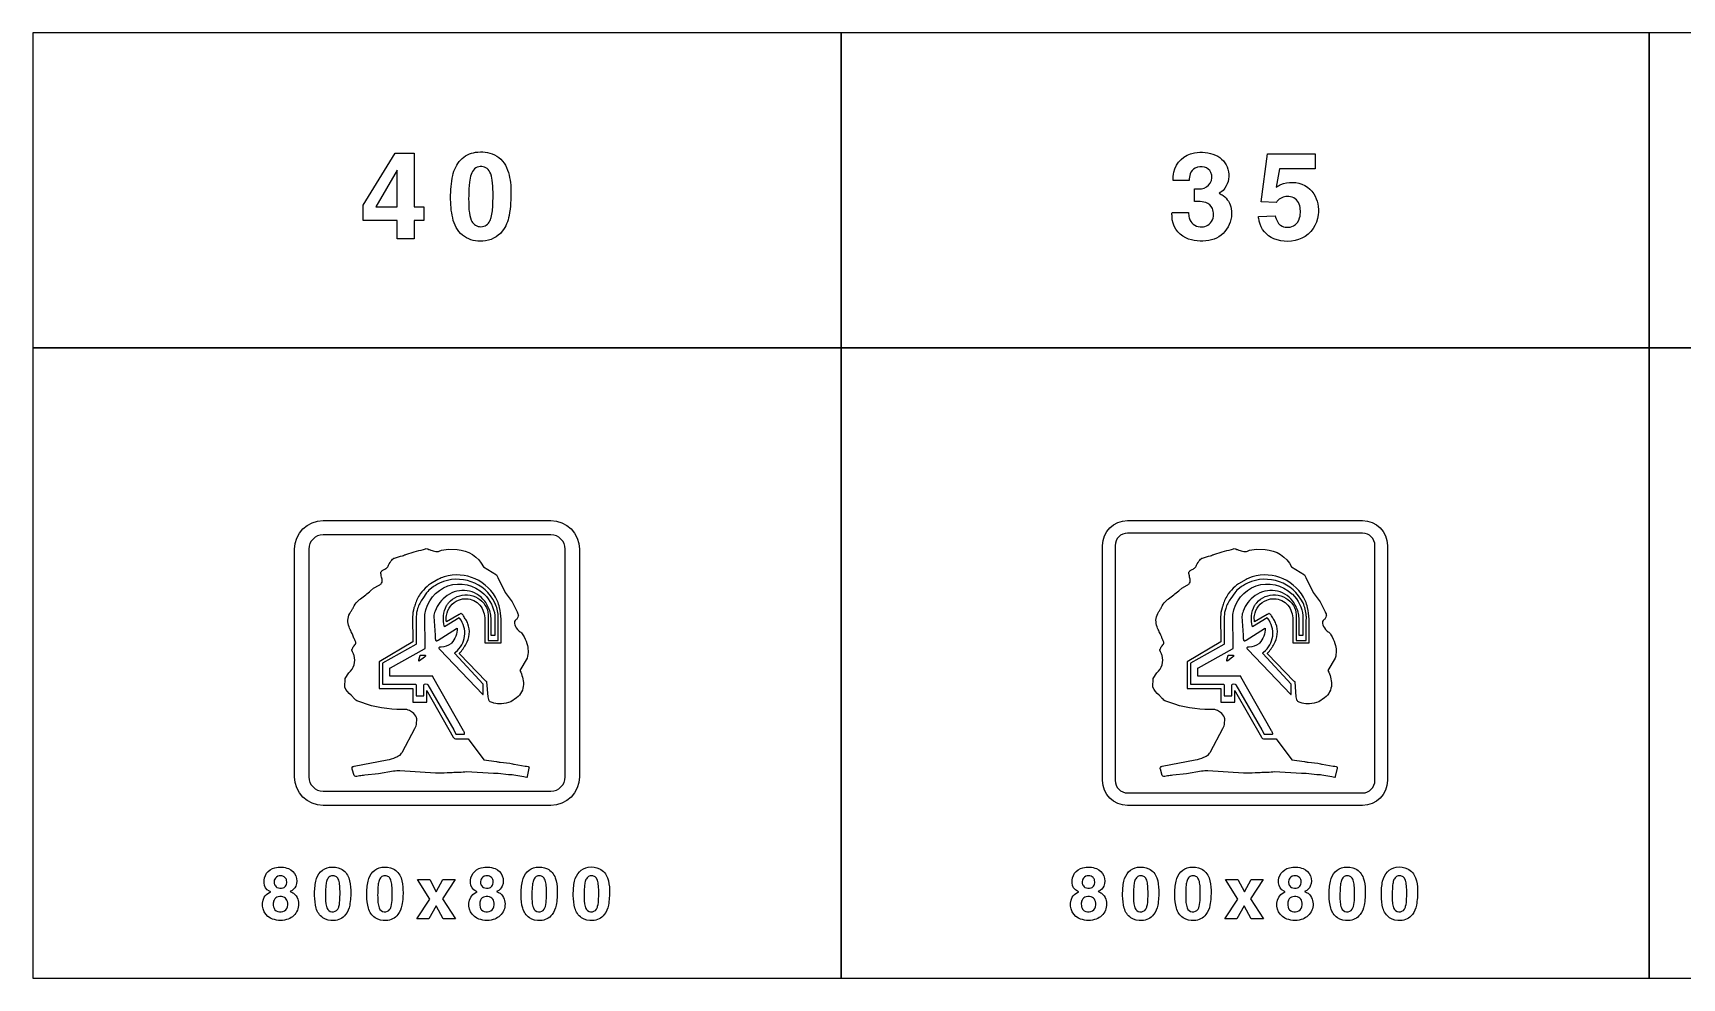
# Model space of a CAD drawing. Extents: x 0 to 18160, y 0 to 2655.
# Drawn here: x 0 to 4633, y 0 to 2655 of the extents above; entities that cross this region are included whole.
import ezdxf

# ---------------------------------------------------------------- set-up
doc = ezdxf.new("R2010")
doc.units = 0
doc.header["$MEASUREMENT"] = 0

msp = doc.modelspace()

# ---------------------------------------------------------------- linework, layer by layer
for points in [[(0, 1770), (2270, 1770), (2270, 2655), (0, 2655)], [(2270, 1770), (4540, 1770), (4540, 2655), (2270, 2655)], [(4540, 1770), (6810, 1770), (6810, 2655), (4540, 2655)], [(927.496, 2171.35), (1017.9, 2317.79), (1070.98, 2317.79), (1070.98, 2166.57), (1097.95, 2166.57), (1097.95, 2128.53), (1070.98, 2128.53), (1070.98, 2076.28), (1023.46, 2076.28), (1023.46, 2128.53), (927.496, 2128.53)], [(1023.46, 2269.13), (963.474, 2166.57), (1023.46, 2166.57)], [(0, 0), (2270, 0), (2270, 1770), (0, 1770)], [(2270, 0), (4540, 0), (4540, 1770), (2270, 1770)], [(4540, 0), (6810, 0), (6810, 1770), (4540, 1770)], [(1115.2, 221.769), (1080.08, 276.319), (1114.84, 276.319), (1133.11, 242.267), (1151.83, 276.319), (1185.98, 276.319), (1150.44, 222.29), (1186.95, 166.272), (1152.4, 166.272), (1132.54, 202.362), (1112.14, 166.272), (1077.99, 166.272)], [(3385.19, 221.769), (3350.07, 276.319), (3384.84, 276.319), (3403.11, 242.267), (3421.83, 276.319), (3455.97, 276.319), (3420.43, 222.29), (3456.95, 166.272), (3422.4, 166.272), (3402.54, 202.362), (3382.14, 166.272), (3347.99, 166.272)]]:
    msp.add_lwpolyline(points, close=True)
for points in [[(1173.29, 2191.65, -0.0563084), (1179.33, 2254.48, -0.130301), (1201.53, 2298.28, -0.174843), (1243.35, 2319.69, -0.147552), (1296.47, 2313.05, -0.192146), (1333.28, 2269.88, -0.0833996), (1342.52, 2212.85, -0.0545507), (1337.51, 2142.08, -0.116773), (1318.43, 2098, -0.221099), (1263.57, 2070.32, -0.162564), (1212.11, 2082.84, -0.174743), (1180.84, 2128.26, -0.0640867), (1173.37, 2186.95)], [(3199.84, 2150.87), (3246.2, 2150.87, 0.0411845), (3248.26, 2135.66, 0.335066), (3278.75, 2110.39, 0.276505), (3310.74, 2124.92, 0.158203), (3316.31, 2145.65, 0.0878221), (3313.34, 2161.57, 0.217575), (3294.82, 2178.43, 0.0882727), (3273.57, 2181.56), (3262.75, 2181.56), (3262.75, 2216.82, 0.0282129), (3282.34, 2217.42, 0.50028), (3309.32, 2262.91, 0.235001), (3290.79, 2277.96, 0.165496), (3265.12, 2275.67, 0.220849), (3250.9, 2259.12, 0.055705), (3248.02, 2240.92), (3203.2, 2240.92, -0.0488003), (3204.97, 2263.51, -0.30773), (3262.59, 2318.01, -0.146685), (3322.07, 2312.08, -0.469869), (3348.61, 2219.31, -0.0891152), (3336.57, 2207.54), (3332.3, 2204.54, -0.0245333), (3343.48, 2198.14, -0.202429), (3365.75, 2161.45, -0.422325), (3303.08, 2072, -0.154301), (3238.98, 2079.19, -0.287878), (3199.96, 2139.89, -0.0143877)], [(1224.67, 2161.12, 0.0124589), (1225.19, 2154.8, 0.0668192), (1230.8, 2129.4, 0.615362), (1281.7, 2123.79, 0.0726881), (1287.15, 2136.83, 0.0588562), (1291.85, 2174.11, 0.0389037), (1290.23, 2241.09, 0.084671), (1283.64, 2264.43, 0.156013), (1272.18, 2276.6, 0.143208), (1256.47, 2279.56, 0.172584), (1240.71, 2273.36, 0.132565), (1230.76, 2257.8, 0.0498315), (1226.21, 2236.08, 0.0368731)], [(3442.43, 2139.57), (3489.39, 2141.35, 0.0452719), (3495.79, 2125.12, 0.0567733), (3500.53, 2118.25, 0.070207), (3504.95, 2114.77, 0.264984), (3540.97, 2112.87, 0.20748), (3558.38, 2135.98, 0.147389), (3557.24, 2174.01, 0.308532), (3527.86, 2195.42, 0.215743), (3498.08, 2185.19, 0.028781), (3492.71, 2178.95), (3450.09, 2180.96), (3467.91, 2315.64), (3601.95, 2315.64), (3601.95, 2273.77), (3501.51, 2273.77), (3492.55, 2221.76, -0.0211252), (3505.46, 2229.3, -0.121371), (3538.8, 2235.15, -0.244671), (3598.59, 2203.2, -0.173069), (3610.16, 2144.07, -0.256779), (3564.98, 2078.08, -0.199585), (3485.44, 2077.01, -0.245625), (3445.16, 2125.91, -0.0170062)], [(815.003, 484.996, -0.414213), (735.003, 564.996), (735.003, 1205, -0.414213), (815.003, 1285), (1455, 1285, -0.414213), (1535, 1205), (1535, 564.996, -0.414213), (1455, 484.996)], [(3075, 484.996, -0.414213), (3005, 554.996), (3005, 1215, -0.414213), (3075, 1285), (3735, 1285, -0.414213), (3805, 1215), (3805, 554.996, -0.414213), (3735, 484.996)], [(815.003, 524.996), (1455, 524.996, 0.414213), (1495, 564.996), (1495, 1205, 0.414213), (1455, 1245), (815.003, 1245, 0.414213), (775.003, 1205), (775.003, 564.996, 0.414213)], [(1167.76, 1204.47), (1191.23, 1203.46, -0.272381), (1265.44, 1155.38), (1301.69, 1133.12, -0.0351488), (1305.85, 1125.09), (1326.24, 1082.66), (1346.51, 1056.42), (1359.77, 1028.31, 0.00452039), (1362.53, 1023.37, -0.139733), (1363.54, 1019.31, -0.0552979), (1362.93, 1017.11, -0.0368354), (1360.35, 1010.35, -0.0933), (1357.5, 1007.09, 0.0385909), (1354.2, 1004, 0.171669), (1352.56, 999.356, 0.0879927), (1353.6, 992.203, 0.131891), (1364.12, 976.012, 0.00814325), (1372.33, 969.7, -0.110819), (1376.37, 964.601, -0.0505202), (1387.54, 939.594, -0.137209), (1388.58, 898.723), (1368.01, 864.251, -0.114361), (1377.82, 824.847, -0.236911), (1358.7, 787.097), (1342.49, 775.961, -0.0916624), (1315.8, 770.534, -0.0766709), (1295.05, 771.93, -0.0634186), (1284.76, 776.001, -0.192413), (1280.3, 782.058, -0.0559791), (1278.93, 790.219), (1275.42, 832.296, -0.0151754), (1272.55, 834.113), (1199.46, 910.143, 0.0230502), (1198.71, 910.827, -0.0367297), (1198.29, 911.266, -0.177243), (1198.03, 911.922, -0.105795), (1198.19, 912.473, -0.0630443), (1199.49, 914.197, -0.00801336), (1200.72, 915.526, 0.0563616), (1210.31, 928.164, -0.0212945), (1213.25, 932.659, 0.0225414), (1216.35, 937.423, 0.225137), (1221.72, 995.493, 0.0707982), (1215.82, 1006.98, -0.0173439), (1209.63, 1017.36, 0.0937967), (1204.14, 1023.41, 0.228492), (1202.01, 1023.79, 0.0916299), (1199.08, 1022.28, -0.0175507), (1197.26, 1021.03), (1161.85, 1000.51, -0.0872029), (1161.62, 1018.69, -0.263434), (1195.86, 1061.83, -0.446793), (1265.72, 1028.22, -0.0857683), (1269.48, 1006.72), (1269.43, 941.883), (1315.01, 941.883), (1315.02, 1008.16, 0.0548996), (1310.37, 1040.8, 0.0502519), (1304.78, 1059.13, 0.379363), (1154.68, 1126.76, 0.0100578), (1150.34, 1125.27, 0.046222), (1137.76, 1119.62), (1117.02, 1107.63, 0.0250119), (1110.98, 1103.66, 0.0352038), (1107.06, 1100.34, 0.0428932), (1088.08, 1078.94, 0.0893991), (1073.54, 1049.39, -0.0264907), (1071.51, 1043.22, 0.0141389), (1070.34, 1039.95, 0.0789251), (1066.49, 1014.41), (1066.68, 944.787), (972.381, 888.58), (972.381, 813.002), (1066.68, 813.002), (1066.68, 775.281), (1105.98, 775.281), (1105.98, 807.488), (1107.91, 804.285), (1180.82, 676.985, 0.117234), (1183.95, 673.091, 0.153383), (1190.06, 671.548), (1222.45, 671.548), (1266.9, 612.833), (1302.45, 607.941, -0.0171718), (1306.82, 607.184, 0.0231631), (1312.74, 606.236), (1339.29, 603.227, -0.0339814), (1347.46, 601.733, 0.0187214), (1351.94, 600.774), (1382.61, 595.389, 0.00712529), (1391.2, 594.161, -0.319529), (1393.43, 592.088, -0.106784), (1393.44, 589.559), (1388.53, 565.865, -0.0564969), (1388.23, 564.501, -0.0971107), (1387.92, 563.981, -0.237797), (1386.95, 563.734, 0.0292895), (1378.76, 565.174), (1351.14, 570.055, 0.0474153), (1342.07, 570.784, -0.0303567), (1336.24, 571.053), (1306.39, 574.254, 0.0269479), (1297.97, 574.7, -0.0132308), (1293.83, 574.805), (1218.23, 579.02, -0.0197714), (1177.5, 576.863, 0.00501589), (1166.53, 576.607, 0.0168192), (1163.27, 576.387, -0.0429214), (1130.53, 575.402), (1030.59, 581.637, 0.0580237), (1013.15, 580.806), (970.461, 573.393), (932.265, 569.793, -0.00582493), (916.917, 567.666, -0.00787274), (909.747, 566.043, -0.177414), (904.475, 566.813, -0.0952391), (902.318, 568.921), (897.059, 587.041, -0.0289141), (896.675, 589.173, -0.306466), (898.948, 593.79, -0.0731151), (902.256, 595.171), (995.033, 612.75, 0.0618712), (1019.51, 620.517, 0.0324057), (1031.08, 626.405, 0.107879), (1035.45, 631.237, -0.0295279), (1038.43, 635.692), (1072.57, 700.841, 0.011832), (1076.42, 708.285, 0.131023), (1077.59, 715.974, -0.0951736), (1078, 722.45, 0.184945), (1077.97, 729.134, 0.00535963), (1077.05, 731.843, 0.169795), (1066.12, 745.762, 0.037116), (1054.45, 752.906, 0.107281), (1045.47, 754.849), (1022.48, 754.849, -0.0900383), (910.131, 778.8, -0.0897743), (899.854, 788.473, 0.0397554), (896.787, 792.003, 0.0428812), (893.439, 794.764, -0.157501), (876.439, 816.922), (876.649, 841.77), (887.247, 857.256, 0.298875), (902.055, 906.099, 0.0200528), (898.894, 914.539, 0.025612), (896.524, 918.912, -0.0416662), (895.68, 920.834, -0.226621), (895.943, 923.058, -0.0281996), (897.377, 925.096, 0.103227), (898.34, 927.172, -0.142575), (901.89, 933.67, 0.0354014), (905.809, 938.364, 0.208386), (906.555, 943.439, 0.0612509), (903.827, 950.262, -0.0277643), (902.671, 952.964, 0.0379144), (894.184, 972.734, -0.0251174), (888.059, 986.259, -0.215777), (889.693, 1023.7, -0.0241205), (894.425, 1031.57, 0.00797164), (898.64, 1038.54, 0.0321895), (899.546, 1040.34, -0.101456), (911.832, 1058.23, -0.0128298), (917.394, 1063.32, -0.0278686), (920.14, 1065.45, 0.0282578), (948.568, 1087.54), (957.053, 1094.91), (972.693, 1104.01, 0.0906004), (979.242, 1109.14, 0.181924), (981.269, 1114.98, 0.0645656), (979.354, 1126.06, -0.0432402), (978.127, 1132.99, 0.0503512), (977.403, 1135.41, -0.130603), (977.024, 1138.2, -0.0928993), (978.434, 1141.54, -0.138887), (984.836, 1146.99, 0.0367812), (992.715, 1151.33, 0.140196), (999.01, 1159.6, -0.0804101), (1008.15, 1174.14, -0.0441208), (1012.67, 1178.45, -0.0902808), (1015.38, 1179.91, -0.0133775), (1037.76, 1186.49, 0.0362), (1043.58, 1188.49, -0.022503), (1047.16, 1189.84), (1070.79, 1197.52, -0.0286518), (1096.8, 1203.59, 0.0212538), (1102.46, 1205.61, -0.130544), (1107.43, 1206.2, -0.0943764), (1109.51, 1205.34, 0.0820529), (1117.51, 1202.24, 0.0266149), (1131.73, 1198.37, 0.13655), (1141.52, 1199.23, -0.105407)], [(3075, 519.996), (3735, 519.996, 0.414213), (3770, 554.996), (3770, 1215, 0.414213), (3735, 1250), (3075, 1250, 0.414213), (3040, 1215), (3040, 554.996, 0.414213)], [(3437.76, 1204.47), (3461.23, 1203.46, -0.272381), (3535.44, 1155.38), (3571.69, 1133.12, -0.0351488), (3575.84, 1125.09), (3596.24, 1082.66), (3616.51, 1056.42), (3629.77, 1028.31, 0.00452039), (3632.53, 1023.37, -0.139733), (3633.54, 1019.31, -0.0552979), (3632.93, 1017.11, -0.0368354), (3630.34, 1010.35, -0.0933), (3627.5, 1007.09, 0.0385909), (3624.2, 1004, 0.171669), (3622.56, 999.356, 0.0879927), (3623.6, 992.203, 0.131891), (3634.12, 976.012, 0.00814325), (3642.33, 969.7, -0.110819), (3646.37, 964.601, -0.0505202), (3657.54, 939.594, -0.137209), (3658.58, 898.723), (3638.01, 864.251, -0.114361), (3647.82, 824.847, -0.236911), (3628.7, 787.097), (3612.49, 775.961, -0.0916624), (3585.8, 770.534, -0.0766709), (3565.05, 771.93, -0.0634186), (3554.76, 776.001, -0.192413), (3550.3, 782.058, -0.0559791), (3548.93, 790.219), (3545.42, 832.296, -0.0151754), (3542.55, 834.113), (3469.46, 910.143, 0.0230502), (3468.71, 910.827, -0.0367297), (3468.29, 911.266, -0.177243), (3468.03, 911.922, -0.105795), (3468.19, 912.473, -0.0630443), (3469.49, 914.197, -0.00801336), (3470.72, 915.526, 0.0563616), (3480.31, 928.164, -0.0212945), (3483.25, 932.659, 0.0225414), (3486.35, 937.423, 0.225137), (3491.72, 995.493, 0.0707982), (3485.82, 1006.98, -0.0173439), (3479.63, 1017.36, 0.0937967), (3474.14, 1023.41, 0.228492), (3472.01, 1023.79, 0.0916299), (3469.08, 1022.28, -0.0175507), (3467.26, 1021.03), (3431.84, 1000.51, -0.0872029), (3431.62, 1018.69, -0.263434), (3465.86, 1061.83, -0.446793), (3535.72, 1028.22, -0.0857683), (3539.48, 1006.72), (3539.43, 941.883), (3585.01, 941.883), (3585.02, 1008.16, 0.0548996), (3580.37, 1040.8, 0.0502519), (3574.78, 1059.13, 0.379363), (3424.67, 1126.76, 0.0100578), (3420.34, 1125.27, 0.046222), (3407.76, 1119.62), (3387.02, 1107.63, 0.0250119), (3380.98, 1103.66, 0.0352038), (3377.06, 1100.34, 0.0428932), (3358.08, 1078.94, 0.0893991), (3343.54, 1049.39, -0.0264907), (3341.51, 1043.22, 0.0141389), (3340.34, 1039.95, 0.0789251), (3336.49, 1014.41), (3336.68, 944.787), (3242.38, 888.58), (3242.38, 813.002), (3336.68, 813.002), (3336.68, 775.281), (3375.98, 775.281), (3375.98, 807.488), (3377.91, 804.285), (3450.82, 676.985, 0.117234), (3453.95, 673.091, 0.153383), (3460.06, 671.548), (3492.45, 671.548), (3536.9, 612.833), (3572.45, 607.941, -0.0171718), (3576.82, 607.184, 0.0231631), (3582.74, 606.236), (3609.29, 603.227, -0.0339814), (3617.46, 601.733, 0.0187214), (3621.94, 600.774), (3652.61, 595.389, 0.00712529), (3661.2, 594.161, -0.319529), (3663.42, 592.088, -0.106784), (3663.44, 589.559), (3658.53, 565.865, -0.0564969), (3658.23, 564.501, -0.0971107), (3657.92, 563.981, -0.237797), (3656.95, 563.734, 0.0292895), (3648.76, 565.174), (3621.14, 570.055, 0.0474153), (3612.07, 570.784, -0.0303567), (3606.24, 571.053), (3576.38, 574.254, 0.0269479), (3567.97, 574.7, -0.0132308), (3563.83, 574.805), (3488.23, 579.02, -0.0197714), (3447.5, 576.863, 0.00501589), (3436.53, 576.607, 0.0168192), (3433.27, 576.387, -0.0429214), (3400.53, 575.402), (3300.59, 581.637, 0.0580237), (3283.15, 580.806), (3240.46, 573.393), (3202.26, 569.793, -0.00582493), (3186.92, 567.666, -0.00787274), (3179.75, 566.043, -0.177414), (3174.47, 566.813, -0.0952391), (3172.32, 568.921), (3167.06, 587.041, -0.0289141), (3166.67, 589.173, -0.306466), (3168.95, 593.79, -0.0731151), (3172.26, 595.171), (3265.03, 612.75, 0.0618712), (3289.51, 620.517, 0.0324057), (3301.08, 626.405, 0.107879), (3305.45, 631.237, -0.0295279), (3308.43, 635.692), (3342.57, 700.841, 0.011832), (3346.42, 708.285, 0.131023), (3347.59, 715.974, -0.0951736), (3348, 722.45, 0.184945), (3347.97, 729.134, 0.00535963), (3347.05, 731.843, 0.169795), (3336.12, 745.762, 0.037116), (3324.45, 752.906, 0.107281), (3315.46, 754.849), (3292.48, 754.849, -0.0900383), (3180.13, 778.8, -0.0897743), (3169.85, 788.473, 0.0397554), (3166.79, 792.003, 0.0428812), (3163.44, 794.764, -0.157501), (3146.44, 816.922), (3146.65, 841.77), (3157.25, 857.256, 0.298875), (3172.05, 906.099, 0.0200528), (3168.89, 914.539, 0.025612), (3166.52, 918.912, -0.0416662), (3165.68, 920.834, -0.226621), (3165.94, 923.058, -0.0281996), (3167.38, 925.096, 0.103227), (3168.34, 927.172, -0.142575), (3171.89, 933.67, 0.0354014), (3175.81, 938.364, 0.208386), (3176.55, 943.439, 0.0612509), (3173.83, 950.262, -0.0277643), (3172.67, 952.964, 0.0379144), (3164.18, 972.734, -0.0251174), (3158.06, 986.259, -0.215777), (3159.69, 1023.7, -0.0241205), (3164.42, 1031.57, 0.00797164), (3168.64, 1038.54, 0.0321895), (3169.55, 1040.34, -0.101456), (3181.83, 1058.23, -0.0128298), (3187.39, 1063.32, -0.0278686), (3190.14, 1065.45, 0.0282578), (3218.57, 1087.54), (3227.05, 1094.91), (3242.69, 1104.01, 0.0906004), (3249.24, 1109.14, 0.181924), (3251.27, 1114.98, 0.0645656), (3249.35, 1126.06, -0.0432402), (3248.13, 1132.99, 0.0503512), (3247.4, 1135.41, -0.130603), (3247.02, 1138.2, -0.0928993), (3248.43, 1141.54, -0.138887), (3254.84, 1146.99, 0.0367812), (3262.71, 1151.33, 0.140196), (3269.01, 1159.6, -0.0804101), (3278.15, 1174.14, -0.0441208), (3282.67, 1178.45, -0.0902808), (3285.38, 1179.91, -0.0133775), (3307.76, 1186.49, 0.0362), (3313.58, 1188.49, -0.022503), (3317.16, 1189.84), (3340.79, 1197.52, -0.0286518), (3366.8, 1203.59, 0.0212538), (3372.46, 1205.61, -0.130544), (3377.43, 1206.2, -0.0943764), (3379.51, 1205.34, 0.0820529), (3387.51, 1202.24, 0.0266149), (3401.73, 1198.37, 0.13655), (3411.52, 1199.23, -0.105407)], [(1307.09, 1017.39, 0.0809693), (1297.94, 1053.85, 0.406042), (1142.24, 1109.45, 0.0528604), (1119.7, 1095.69, 0.0744059), (1105.89, 1081.71), (1094.89, 1066.17, 0.077881), (1080.6, 1037.77, 0.0736085), (1076.6, 1015.47), (1076.1, 937.464), (1075.51, 937.089), (981.8, 884.623), (981.8, 825.636), (1072.18, 825.636, -0.0831435), (1074.4, 825.353, -0.30498), (1076.17, 823.368, -0.0330405), (1076.25, 822.342), (1076.32, 794.964, 0.0110357), (1076.67, 792.797), (1097.9, 792.815), (1098.01, 822.02, -0.0487494), (1098.51, 824.451, -0.120776), (1098.94, 825.06, -0.0962021), (1100.13, 825.694, -0.138746), (1107.02, 825.516, -0.171905), (1108.97, 824.092), (1181.93, 697.002), (1188.33, 685.264), (1212.48, 685.257, 0.0807511), (1212.67, 686.922, 0.0973514), (1211.24, 691.522, -0.0342127), (1209.78, 694.654), (1123.64, 846.306), (1122.88, 847.641), (1002.4, 847.641), (1002.36, 851.272), (1002.25, 868.656, -0.0990447), (1002.84, 870.368, -0.103227), (1004.1, 871.543), (1099.47, 924.795), (1101.32, 925.817), (1101.15, 1021.3, -0.618886), (1266.46, 1079.35), (1267.91, 1077.96, -0.173463), (1297.59, 1018.12), (1297.44, 962.143), (1287.01, 962.384), (1287, 1011.01, 0.0401373), (1284.13, 1028.2, 0.106367), (1269.16, 1058.54, 0.405669), (1163.47, 1074.55, 0.152124), (1129.62, 1030.76, 0.0448174), (1125.8, 1015.56), (1129.54, 963.161, -0.0109573), (1129.64, 960.804, 0.0542333), (1130.4, 951.029, 0.137558), (1131.94, 947.935, 0.228972), (1133.7, 947.19, 0.104125), (1135.8, 947.813, 0.0144005), (1138.19, 949.286), (1189.96, 981.844), (1191.71, 983.067, -0.1916), (1175.58, 940.672, -0.0274632), (1173.99, 938.971, -0.120855), (1146.74, 929.56, 0.0388256), (1143.51, 929.525, 0.17535), (1140.88, 928.313, 0.266883), (1140.48, 926.422, 0.0954092), (1141.98, 923.692), (1142.72, 922.819), (1264.01, 796.886), (1264.71, 796.145), (1264.71, 825.375), (1264.38, 825.786), (1184.93, 911.951, -0.142467), (1185.43, 913.659, -0.055416), (1187.08, 915.757, 0.416362), (1198.79, 1010.49, 0.00916698), (1197.57, 1011.72), (1155.68, 987.014, -0.177926), (1161.81, 1046.45, -0.0484485), (1167.72, 1054.05, -0.498836), (1270.74, 1046.9, -0.137513), (1278.49, 1020.49), (1278.85, 948.23), (1307.15, 948.23), (1307.15, 1006.9, 0.0289025)], [(3577.09, 1017.39, 0.0809693), (3567.94, 1053.85, 0.406042), (3412.24, 1109.45, 0.0528604), (3389.7, 1095.69, 0.0744059), (3375.88, 1081.71), (3364.89, 1066.17, 0.077881), (3350.6, 1037.77, 0.0736085), (3346.59, 1015.47), (3346.1, 937.464), (3345.51, 937.089), (3251.8, 884.623), (3251.8, 825.636), (3342.17, 825.636, -0.0831435), (3344.4, 825.353, -0.30498), (3346.17, 823.368, -0.0330405), (3346.25, 822.342), (3346.32, 794.964, 0.0110357), (3346.67, 792.797), (3367.9, 792.815), (3368.01, 822.02, -0.0487494), (3368.51, 824.451, -0.120776), (3368.94, 825.06, -0.0962021), (3370.13, 825.694, -0.138746), (3377.02, 825.516, -0.171905), (3378.97, 824.092), (3451.92, 697.002), (3458.33, 685.264), (3482.48, 685.257, 0.0807511), (3482.67, 686.922, 0.0973514), (3481.24, 691.522, -0.0342127), (3479.78, 694.654), (3393.63, 846.306), (3392.88, 847.641), (3272.4, 847.641), (3272.36, 851.272), (3272.25, 868.656, -0.0990447), (3272.84, 870.368, -0.103227), (3274.1, 871.543), (3369.47, 924.795), (3371.32, 925.817), (3371.15, 1021.3, -0.618886), (3536.46, 1079.35), (3537.91, 1077.96, -0.173463), (3567.59, 1018.12), (3567.44, 962.143), (3557.01, 962.384), (3557, 1011.01, 0.0401373), (3554.13, 1028.2, 0.106367), (3539.16, 1058.54, 0.405669), (3433.47, 1074.55, 0.152124), (3399.62, 1030.76, 0.0448174), (3395.8, 1015.56), (3399.54, 963.161, -0.0109573), (3399.63, 960.804, 0.0542333), (3400.4, 951.029, 0.137558), (3401.94, 947.935, 0.228972), (3403.7, 947.19, 0.104125), (3405.8, 947.813, 0.0144005), (3408.19, 949.286), (3459.96, 981.844), (3461.71, 983.067, -0.1916), (3445.58, 940.672, -0.0274632), (3443.99, 938.971, -0.120855), (3416.74, 929.56, 0.0388256), (3413.51, 929.525, 0.17535), (3410.88, 928.313, 0.266883), (3410.48, 926.422, 0.0954092), (3411.98, 923.692), (3412.72, 922.819), (3534.01, 796.886), (3534.71, 796.145), (3534.71, 825.375), (3534.38, 825.786), (3454.93, 911.951, -0.142467), (3455.43, 913.659, -0.055416), (3457.08, 915.757, 0.416362), (3468.79, 1010.49, 0.00916698), (3467.57, 1011.72), (3425.68, 987.014, -0.177926), (3431.81, 1046.45, -0.0484485), (3437.72, 1054.05, -0.498836), (3540.74, 1046.9, -0.137513), (3548.49, 1020.49), (3548.85, 948.23), (3577.15, 948.23), (3577.15, 1006.9, 0.0289025)], [(1087.26, 906.005, -0.23875), (1088.16, 907.076), (1089.13, 907.246), (1100.45, 907.27, -0.0154696), (1101.55, 907.135, -0.240625), (1102.6, 906.262, -0.118053), (1102.68, 904.65, -0.207117), (1101.06, 901.989), (1100.12, 901.363), (1099.63, 900.986), (1086.22, 891.111), (1085.2, 890.522, -0.232009), (1084.59, 890.498, -0.210927), (1084.1, 891.162), (1083.98, 893.286, -0.0127533), (1083.99, 893.862)], [(3357.26, 906.005, -0.23875), (3358.16, 907.076), (3359.13, 907.246), (3370.45, 907.27, -0.0154696), (3371.55, 907.135, -0.240625), (3372.6, 906.262, -0.118053), (3372.67, 904.65, -0.207117), (3371.06, 901.989), (3370.12, 901.363), (3369.63, 900.986), (3356.22, 891.111), (3355.2, 890.522, -0.232009), (3354.59, 890.498, -0.210927), (3354.1, 891.162), (3353.98, 893.286, -0.0127533), (3353.99, 893.862)], [(667.968, 242.323, -0.0382282), (664.485, 243.627, -0.270406), (649.106, 267.703, -0.377372), (679.437, 309.622, -0.15371), (717.921, 307.513, -0.416366), (738.324, 258.058, -0.173733), (723.774, 243.674), (722.328, 242.987, -0.0479914), (731.997, 238.034, -0.173856), (743.608, 221.873, -0.440125), (712.542, 164.243, -0.184), (667.115, 168.106, -0.410286), (649.627, 226.897, -0.151435), (664.035, 240.357)], [(677.305, 267.821, 0.0587981), (678.182, 263.887, 0.18403), (685.267, 254.717, 0.217144), (702.684, 253.485, 0.192437), (710.883, 260.57, 0.157808), (712.542, 273.982, 0.166677), (707.968, 282.821, 0.173614), (695.954, 287.323, 0.2359), (681.001, 280.902, 0.184791)], [(791.138, 234.257, -0.0563084), (794.763, 271.959, -0.130301), (808.081, 298.238, -0.174843), (833.176, 311.082, -0.147552), (865.048, 307.101, -0.192146), (887.133, 281.2, -0.0833996), (892.678, 246.982, -0.0545507), (889.668, 204.518, -0.116773), (878.223, 178.073, -0.221099), (845.308, 161.461, -0.162564), (814.432, 168.973, -0.174743), (795.664, 196.224, -0.0640867), (791.185, 231.437)], [(821.967, 215.94, 0.0124589), (822.275, 212.148, 0.0668192), (825.64, 196.911, 0.615362), (856.185, 193.547, 0.0726881), (859.455, 201.366, 0.0588562), (862.275, 223.736, 0.0389037), (861.304, 263.926, 0.084671), (857.346, 277.93, 0.156013), (850.474, 285.229, 0.143208), (841.043, 287.006, 0.172584), (831.588, 283.286, 0.132565), (825.616, 273.949, 0.0498315), (822.891, 260.916, 0.0368731)], [(937.884, 234.248, -0.0563084), (941.51, 271.95, -0.130301), (954.827, 298.229, -0.174843), (979.922, 311.073, -0.147552), (1011.79, 307.092, -0.192146), (1033.88, 281.192, -0.0833996), (1039.42, 246.974, -0.0545507), (1036.41, 204.509, -0.116773), (1024.97, 178.064, -0.221099), (992.054, 161.452, -0.162564), (961.178, 168.964, -0.174743), (942.41, 196.215, -0.0640867), (937.931, 231.428)], [(968.713, 215.931, 0.0124589), (969.021, 212.139, 0.0668192), (972.386, 196.902, 0.615362), (1002.93, 193.538, 0.0726881), (1006.2, 201.357, 0.0588562), (1009.02, 223.727, 0.0389037), (1008.05, 263.917, 0.084671), (1004.09, 277.921, 0.156013), (997.22, 285.22, 0.143208), (987.789, 286.997, 0.172584), (978.334, 283.277, 0.132565), (972.363, 273.94, 0.0498315), (969.637, 260.907, 0.0368731)], [(1248.01, 242.296, -0.0382282), (1244.53, 243.599, -0.270406), (1229.15, 267.675, -0.377372), (1259.48, 309.594, -0.15371), (1297.96, 307.485, -0.416366), (1318.36, 258.03, -0.173733), (1303.82, 243.646), (1302.37, 242.959, -0.0479914), (1312.04, 238.007, -0.173856), (1323.65, 221.845, -0.440125), (1292.58, 164.215, -0.184), (1247.16, 168.078, -0.410286), (1229.67, 226.869, -0.151435), (1244.08, 240.329)], [(1257.35, 267.793, 0.0587981), (1258.22, 263.86, 0.18403), (1265.31, 254.689, 0.217144), (1282.73, 253.457, 0.192437), (1290.92, 260.542, 0.157808), (1292.58, 273.954, 0.166677), (1288.01, 282.793, 0.173614), (1276, 287.296, 0.2359), (1261.04, 280.874, 0.184791)], [(1371.18, 234.284, -0.0563084), (1374.8, 271.986, -0.130301), (1388.12, 298.265, -0.174843), (1413.22, 311.109, -0.147552), (1445.09, 307.128, -0.192146), (1467.17, 281.227, -0.0833996), (1472.72, 247.01, -0.0545507), (1469.71, 204.545, -0.116773), (1458.26, 178.1, -0.221099), (1425.35, 161.488, -0.162564), (1394.47, 169, -0.174743), (1375.71, 196.251, -0.0640867), (1371.23, 231.464)], [(1402.01, 215.967, 0.0124589), (1402.32, 212.175, 0.0668192), (1405.68, 196.938, 0.615362), (1436.23, 193.574, 0.0726881), (1439.5, 201.393, 0.0588562), (1442.32, 223.763, 0.0389037), (1441.34, 263.953, 0.084671), (1437.39, 277.957, 0.156013), (1430.52, 285.256, 0.143208), (1421.08, 287.033, 0.172584), (1411.63, 283.313, 0.132565), (1405.66, 273.976, 0.0498315), (1402.93, 260.943, 0.0368731)], [(1517.93, 234.312, -0.0563084), (1521.55, 272.013, -0.130301), (1534.87, 298.293, -0.174843), (1559.96, 311.136, -0.147552), (1591.84, 307.155, -0.192146), (1613.92, 281.255, -0.0833996), (1619.47, 247.037, -0.0545507), (1616.46, 204.572, -0.116773), (1605.01, 178.127, -0.221099), (1572.1, 161.516, -0.162564), (1541.22, 169.027, -0.174743), (1522.45, 196.279, -0.0640867), (1517.97, 231.492)], [(1548.75, 215.994, 0.0124589), (1549.06, 212.203, 0.0668192), (1552.43, 196.966, 0.615362), (1582.97, 193.601, 0.0726881), (1586.24, 201.421, 0.0588562), (1589.06, 223.79, 0.0389037), (1588.09, 263.98, 0.084671), (1584.13, 277.985, 0.156013), (1577.26, 285.283, 0.143208), (1567.83, 287.06, 0.172584), (1558.38, 283.34, 0.132565), (1552.4, 274.004, 0.0498315), (1549.68, 260.97, 0.0368731)], [(2937.96, 242.323, -0.0382282), (2934.48, 243.627, -0.270406), (2919.1, 267.703, -0.377372), (2949.43, 309.622, -0.15371), (2987.91, 307.513, -0.416366), (3008.32, 258.058, -0.173733), (2993.77, 243.674), (2992.32, 242.987, -0.0479914), (3001.99, 238.034, -0.173856), (3013.6, 221.873, -0.440125), (2982.54, 164.243, -0.184), (2937.11, 168.105, -0.410286), (2919.62, 226.897, -0.151435), (2934.03, 240.357)], [(2947.3, 267.821, 0.0587981), (2948.18, 263.887, 0.18403), (2955.26, 254.717, 0.217144), (2972.68, 253.485, 0.192437), (2980.88, 260.57, 0.157808), (2982.54, 273.982, 0.166677), (2977.96, 282.821, 0.173614), (2965.95, 287.323, 0.2359), (2951, 280.902, 0.184791)], [(3061.13, 234.257, -0.0563084), (3064.76, 271.959, -0.130301), (3078.07, 298.238, -0.174843), (3103.17, 311.082, -0.147552), (3135.04, 307.101, -0.192146), (3157.13, 281.201, -0.0833996), (3162.67, 246.983, -0.0545507), (3159.66, 204.518, -0.116773), (3148.22, 178.073, -0.221099), (3115.3, 161.461, -0.162564), (3084.43, 168.973, -0.174743), (3065.66, 196.224, -0.0640867), (3061.18, 231.438)], [(3091.96, 215.94, 0.0124589), (3092.27, 212.148, 0.0668192), (3095.63, 196.911, 0.615362), (3126.18, 193.547, 0.0726881), (3129.45, 201.366, 0.0588562), (3132.27, 223.736, 0.0389037), (3131.3, 263.926, 0.084671), (3127.34, 277.93, 0.156013), (3120.47, 285.229, 0.143208), (3111.04, 287.006, 0.172584), (3101.58, 283.286, 0.132565), (3095.61, 273.949, 0.0498315), (3092.89, 260.916, 0.0368731)], [(3207.88, 234.248, -0.0563084), (3211.5, 271.95, -0.130301), (3224.82, 298.23, -0.174843), (3249.92, 311.073, -0.147552), (3281.79, 307.092, -0.192146), (3303.87, 281.192, -0.0833996), (3309.42, 246.974, -0.0545507), (3306.41, 204.509, -0.116773), (3294.96, 178.064, -0.221099), (3262.05, 161.452, -0.162564), (3231.17, 168.964, -0.174743), (3212.4, 196.215, -0.0640867), (3207.93, 231.429)], [(3238.71, 215.931, 0.0124589), (3239.02, 212.139, 0.0668192), (3242.38, 196.902, 0.615362), (3272.93, 193.538, 0.0726881), (3276.2, 201.357, 0.0588562), (3279.02, 223.727, 0.0389037), (3278.04, 263.917, 0.084671), (3274.09, 277.921, 0.156013), (3267.21, 285.22, 0.143208), (3257.78, 286.997, 0.172584), (3248.33, 283.277, 0.132565), (3242.36, 273.94, 0.0498315), (3239.63, 260.907, 0.0368731)], [(3518, 242.296, -0.0382282), (3514.52, 243.599, -0.270406), (3499.14, 267.675, -0.377372), (3529.47, 309.594, -0.15371), (3567.96, 307.485, -0.416366), (3588.36, 258.03, -0.173733), (3573.81, 243.646), (3572.36, 242.959, -0.0479914), (3582.03, 238.007, -0.173856), (3593.64, 221.845, -0.440125), (3562.58, 164.215, -0.184), (3517.15, 168.078, -0.410286), (3499.66, 226.869, -0.151435), (3514.07, 240.329)], [(3527.34, 267.793, 0.0587981), (3528.22, 263.86, 0.18403), (3535.3, 254.689, 0.217144), (3552.72, 253.457, 0.192437), (3560.92, 260.542, 0.157808), (3562.58, 273.955, 0.166677), (3558, 282.793, 0.173614), (3545.99, 287.296, 0.2359), (3531.04, 280.874, 0.184791)], [(3641.17, 234.284, -0.0563084), (3644.8, 271.986, -0.130301), (3658.12, 298.265, -0.174843), (3683.21, 311.109, -0.147552), (3715.08, 307.128, -0.192146), (3737.17, 281.228, -0.0833996), (3742.71, 247.01, -0.0545507), (3739.7, 204.545, -0.116773), (3728.26, 178.1, -0.221099), (3695.34, 161.488, -0.162564), (3664.47, 169, -0.174743), (3645.7, 196.251, -0.0640867), (3641.22, 231.464)], [(3672, 215.967, 0.0124589), (3672.31, 212.175, 0.0668192), (3675.68, 196.938, 0.615362), (3706.22, 193.574, 0.0726881), (3709.49, 201.393, 0.0588562), (3712.31, 223.763, 0.0389037), (3711.34, 263.953, 0.084671), (3707.38, 277.957, 0.156013), (3700.51, 285.256, 0.143208), (3691.08, 287.033, 0.172584), (3681.62, 283.313, 0.132565), (3675.65, 273.976, 0.0498315), (3672.93, 260.943, 0.0368731)], [(3787.92, 234.312, -0.0563084), (3791.54, 272.013, -0.130301), (3804.86, 298.293, -0.174843), (3829.96, 311.136, -0.147552), (3861.83, 307.155, -0.192146), (3883.91, 281.255, -0.0833996), (3889.46, 247.037, -0.0545507), (3886.45, 204.572, -0.116773), (3875, 178.127, -0.221099), (3842.09, 161.516, -0.162564), (3811.21, 169.027, -0.174743), (3792.45, 196.279, -0.0640867), (3787.97, 231.492)], [(3818.75, 215.994, 0.0124589), (3819.06, 212.203, 0.0668192), (3822.42, 196.966, 0.615362), (3852.97, 193.601, 0.0726881), (3856.24, 201.421, 0.0588562), (3859.06, 223.79, 0.0389037), (3858.09, 263.98, 0.084671), (3854.13, 277.985, 0.156013), (3847.26, 285.283, 0.143208), (3837.82, 287.061, 0.172584), (3828.37, 283.34, 0.132565), (3822.4, 274.004, 0.0498315), (3819.67, 260.97, 0.0368731)], [(674.84, 207.087, 0.0490068), (675.765, 200.38, 0.121824), (679.864, 191.992, 0.229649), (696.878, 185.641, 0.256774), (712.873, 195.57, 0.178638), (714.674, 215.12, 0.196143), (706.475, 226.186, 0.197496), (689.082, 228.271, 0.222887), (677.163, 219.006, 0.124888)], [(1254.88, 207.059, 0.0490068), (1255.81, 200.353, 0.121824), (1259.91, 191.964, 0.229649), (1276.92, 185.613, 0.256774), (1292.91, 195.542, 0.178638), (1294.72, 215.092, 0.196143), (1286.52, 226.158, 0.197496), (1269.12, 228.244, 0.222887), (1257.2, 218.978, 0.124888)], [(2944.83, 207.087, 0.0490068), (2945.76, 200.38, 0.121824), (2949.86, 191.992, 0.229649), (2966.87, 185.641, 0.256774), (2982.87, 195.57, 0.178638), (2984.67, 215.12, 0.196143), (2976.47, 226.186, 0.197496), (2959.08, 228.271, 0.222887), (2947.16, 219.006, 0.124888)], [(3524.88, 207.059, 0.0490068), (3525.8, 200.353, 0.121824), (3529.9, 191.964, 0.229649), (3546.91, 185.613, 0.256774), (3562.91, 195.542, 0.178638), (3564.71, 215.092, 0.196143), (3556.51, 226.158, 0.197496), (3539.12, 228.244, 0.222887), (3527.2, 218.978, 0.124888)]]:
    msp.add_lwpolyline(points, format="xyb", close=True)

doc.saveas('drawing.dxf')
